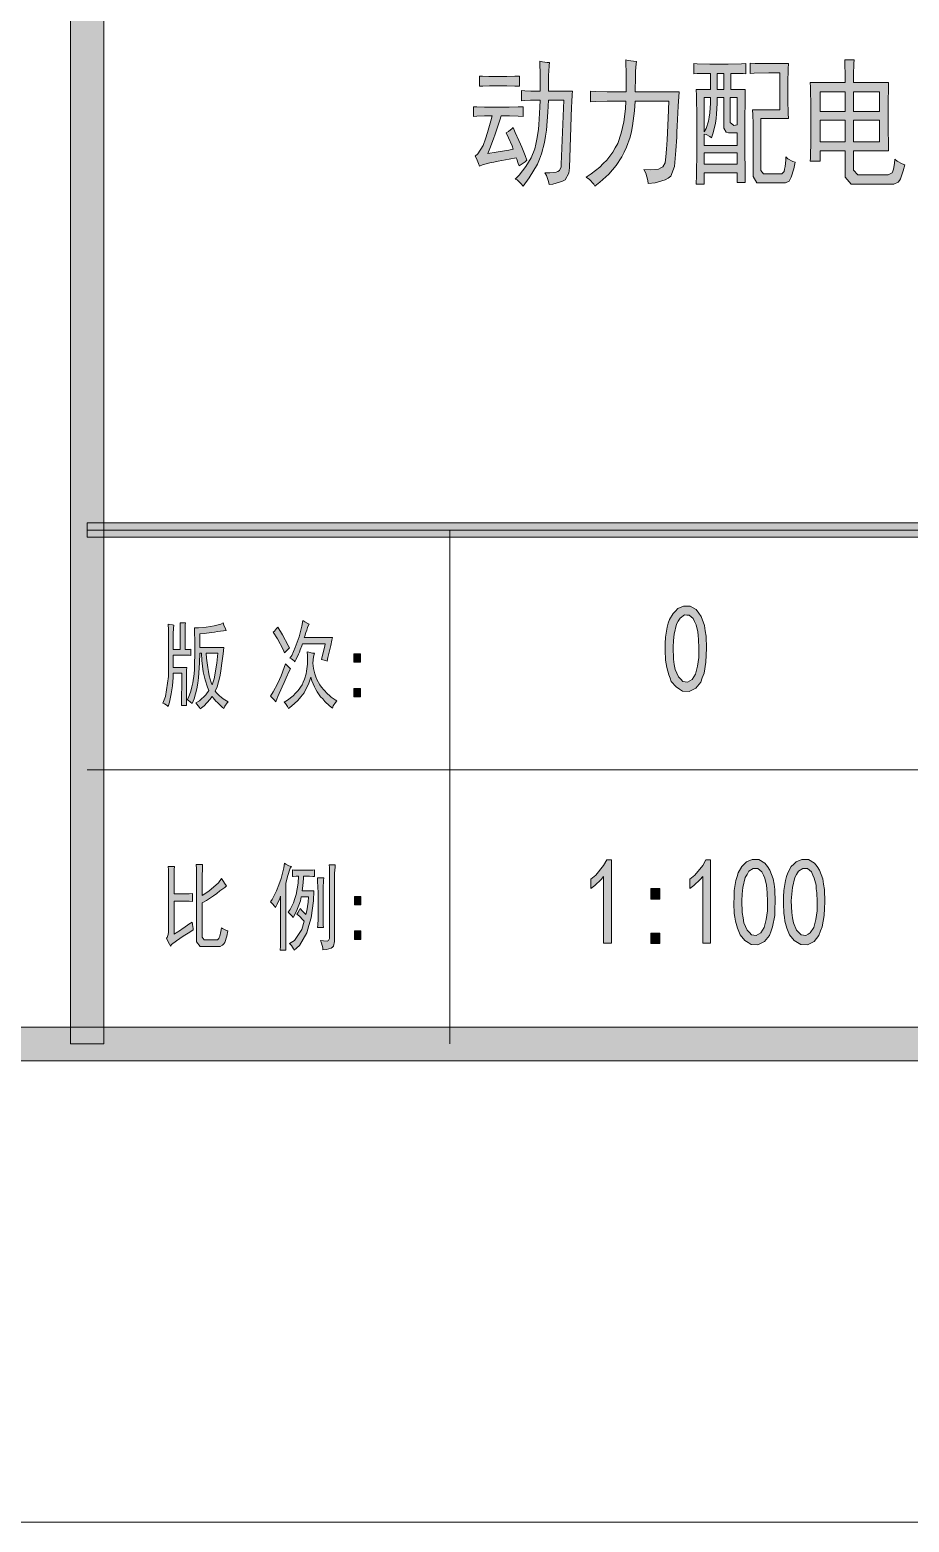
# Model space of a CAD drawing. Header units: millimetres. Extents: x 0 to 586, y 0 to 414.
# Drawn here: x 540.21 to 558.33, y 0 to 30.77 of the extents above; entities that cross this region are included whole.
import ezdxf

# ---------------------------------------------------------------- set-up
doc = ezdxf.new("R2010")
doc.units = ezdxf.units.MM

msp = doc.modelspace()

# ---------------------------------------------------------------- hatches: boundary and pattern name
h = msp.add_hatch(color=0)
h.dxf.hatch_style = 2
h.paths.add_polyline_path([(541.736139, 9.860139), (541.048222, 9.860139), (541.048222, 404.223361), (541.736139, 404.223361)])
h = msp.add_hatch(color=0)
h.dxf.hatch_style = 2
h.paths.add_polyline_path([(550.717861, 30.123694), (550.770778, 30.109583), (550.873083, 30.091944), (550.918944, 30.091944), (550.911889, 30.0355), (550.901306, 29.912028), (550.897778, 29.841472), (550.897778, 29.774444), (550.89425, 29.605111), (550.89425, 29.506333), (551.391667, 29.506333), (551.384611, 29.43225), (551.377556, 29.2735), (551.374028, 29.181778), (551.328167, 27.922361), (551.314056, 27.809472), (551.2435, 27.675417), (551.183528, 27.650722), (551.123556, 27.626028), (550.985972, 27.587222), (550.911889, 27.576639), (550.897778, 27.643667), (550.855444, 27.767139), (550.823694, 27.820056), (550.922472, 27.816528), (551.053, 27.830639), (551.088278, 27.848278), (551.123556, 27.869444), (551.158833, 27.943528), (551.158833, 27.999972), (551.21175, 29.315833), (550.89425, 29.315833), (550.883667, 29.072417), (550.855444, 28.702), (550.837806, 28.575), (550.816639, 28.448), (550.753139, 28.211639), (550.710806, 28.102278), (550.672, 27.996444), (550.499139, 27.714222), (550.372139, 27.544889), (550.326278, 27.597806), (550.248667, 27.671889), (550.213389, 27.689528), (550.294528, 27.770667), (550.432111, 27.947056), (550.485028, 28.038778), (550.537944, 28.126972), (550.615556, 28.317472), (550.636722, 28.412722), (550.657889, 28.5115), (550.689639, 28.712583), (550.700222, 28.818417), (550.707278, 28.92425), (550.721389, 29.171194), (550.724917, 29.315833), (550.57675, 29.315833), (550.527361, 29.315833), (550.410944, 29.312306), (550.343917, 29.30525), (550.343917, 29.516917), (550.410944, 29.509861), (550.534417, 29.506333), (550.594389, 29.506333), (550.724917, 29.506333), (550.724917, 29.81325), (550.724917, 29.890861), (550.721389, 30.046083)])
h = msp.add_hatch(color=0)
h.dxf.hatch_style = 2
h.paths.add_polyline_path([(552.682833, 29.294667), (552.67225, 29.100639), (552.629917, 28.790194), (552.605222, 28.673778), (552.577, 28.557361), (552.502917, 28.345694), (552.457056, 28.246917), (552.411194, 28.151667), (552.29125, 27.968222), (552.213639, 27.883556), (552.139556, 27.795361), (551.956111, 27.626028), (551.850278, 27.544889), (551.829111, 27.587222), (551.740917, 27.682472), (551.673889, 27.731861), (551.779722, 27.798889), (551.956111, 27.936472), (552.026667, 28.010556), (552.10075, 28.081111), (552.220694, 28.243389), (552.273611, 28.335111), (552.323, 28.426833), (552.397083, 28.634972), (552.421778, 28.751389), (552.446472, 28.867806), (552.48175, 29.139444), (552.488806, 29.294667), (552.231278, 29.294667), (552.104278, 29.294667), (551.867917, 29.287611), (551.762083, 29.284083), (551.762083, 29.506333), (551.867917, 29.499278), (552.104278, 29.492222), (552.231278, 29.492222), (552.499389, 29.492222), (552.499389, 29.827361), (552.499389, 29.904972), (552.492333, 30.063722), (552.488806, 30.148389), (552.538194, 30.134278), (552.647556, 30.120167), (552.711056, 30.113111), (552.700472, 30.063722), (552.689889, 29.919083), (552.689889, 29.827361), (552.686361, 29.732111), (552.682833, 29.566306), (552.682833, 29.492222), (553.589472, 29.492222), (553.571833, 29.195889), (553.547139, 28.783139), (553.543611, 28.666722), (553.540083, 28.553833), (553.522444, 28.278667), (553.508333, 28.112861), (553.494222, 27.950583), (553.420139, 27.7495), (553.360167, 27.710694), (553.303722, 27.671889), (553.095583, 27.615444), (552.950944, 27.601333), (552.943889, 27.664833), (552.901556, 27.809472), (552.86275, 27.887083), (552.98975, 27.883556), (553.162611, 27.897667), (553.208472, 27.922361), (553.250806, 27.943528), (553.303722, 28.024667), (553.30725, 28.088167), (553.314306, 28.148139), (553.328417, 28.306889), (553.335472, 28.402139), (553.342528, 28.500917), (553.360167, 28.945417), (553.374278, 29.294667)])
h = msp.add_hatch(color=0)
h.paths.add_polyline_path([(554.235056, 29.538083), (554.235056, 29.869694), (554.13275, 29.869694), (553.959889, 29.866167), (553.889333, 29.859111), (553.889333, 30.070778), (553.963417, 30.063722), (554.224472, 30.060194), (554.411444, 30.060194), (554.598417, 30.060194), (554.873583, 30.063722), (554.961778, 30.070778), (554.961778, 29.859111), (554.905333, 29.866167), (554.750111, 29.869694), (554.651333, 29.869694), (554.651333, 29.538083), (554.951194, 29.538083), (554.947667, 29.354639), (554.944139, 28.885444), (554.944139, 28.596167), (554.944139, 28.306889), (554.947667, 27.820056), (554.951194, 27.6225), (554.785389, 27.6225), (554.785389, 27.820056), (554.101, 27.820056), (554.101, 27.587222), (553.94225, 27.587222), (553.945778, 27.767139), (553.952833, 28.275139), (553.952833, 28.60675), (553.952833, 28.945417), (553.945778, 29.411083), (553.94225, 29.538083)])
h.paths.add_polyline_path([(554.101, 28.3845), (554.785389, 28.3845), (554.785389, 28.642028), (554.605472, 28.642028), (554.559611, 28.656139), (554.510222, 28.740806), (554.510222, 28.807833), (554.510222, 29.372278), (554.369111, 29.372278), (554.369111, 29.248806), (554.358528, 29.033611), (554.351472, 28.938361), (554.340889, 28.846639), (554.2915, 28.645556), (554.252694, 28.539722), (554.220944, 28.567944), (554.146861, 28.60675), (554.101, 28.617333)])
h.paths.add_polyline_path([(554.785389, 27.999972), (554.785389, 28.229278), (554.101, 28.229278), (554.101, 27.999972)])
h.paths.add_polyline_path([(554.64075, 28.927778), (554.64075, 28.857222), (554.714833, 28.79725), (554.785389, 28.807833), (554.785389, 29.372278), (554.64075, 29.372278)])
h.paths.add_polyline_path([(554.101, 28.663194), (554.143333, 28.730222), (554.19625, 28.881917), (554.206833, 28.966583), (554.220944, 29.054778), (554.235056, 29.255861), (554.235056, 29.372278), (554.101, 29.372278)])
h.paths.add_polyline_path([(554.510222, 29.538083), (554.510222, 29.869694), (554.369111, 29.869694), (554.369111, 29.538083)])
h = msp.add_hatch(color=0)
h.dxf.hatch_style = 2
h.paths.add_polyline_path([(555.049972, 30.081361), (555.155806, 30.074306), (555.332194, 30.070778), (555.40275, 30.070778), (555.840194, 30.070778), (555.833139, 29.964944), (555.829611, 29.675667), (555.829611, 29.492222), (555.829611, 29.315833), (555.833139, 29.040667), (555.840194, 28.938361), (555.272222, 28.938361), (555.272222, 27.943528), (555.272222, 27.869444), (555.328667, 27.798889), (555.385111, 27.798889), (555.670861, 27.798889), (555.706139, 27.798889), (555.752, 27.848278), (555.762583, 27.897667), (555.773167, 27.947056), (555.78375, 28.077583), (555.78375, 28.151667), (555.829611, 28.109333), (555.928389, 28.052889), (555.981306, 28.042306), (555.949556, 27.904722), (555.896639, 27.728333), (555.879, 27.689528), (555.857833, 27.650722), (555.776694, 27.611917), (555.713194, 27.611917), (555.272222, 27.611917), (555.191083, 27.611917), (555.113472, 27.742444), (555.113472, 27.8765), (555.113472, 28.761972), (555.113472, 28.839583), (555.106417, 29.015972), (555.102889, 29.118278), (555.660278, 29.118278), (555.660278, 29.880278), (555.438028, 29.880278), (555.134639, 29.87675), (555.049972, 29.869694)])
h = msp.add_hatch(color=0)
h.paths.add_polyline_path([(558.239083, 27.985861), (558.207333, 27.858861), (558.150889, 27.696583), (558.126194, 27.661306), (558.097972, 27.626028), (558.009778, 27.587222), (557.946278, 27.587222), (557.254833, 27.587222), (557.134889, 27.583694), (557.011417, 27.731861), (557.007889, 27.887083), (557.007889, 28.275139), (556.492833, 28.275139), (556.492833, 28.063472), (556.29175, 28.063472), (556.295278, 28.119917), (556.298806, 28.500917), (556.298806, 28.829), (556.298806, 29.157083), (556.295278, 29.583944), (556.29175, 29.682722), (557.007889, 29.682722), (557.007889, 29.830889), (557.004361, 30.063722), (557.000833, 30.148389), (557.194861, 30.148389), (557.191333, 30.074306), (557.184278, 29.841472), (557.184278, 29.682722), (557.903944, 29.682722), (557.900417, 29.598056), (557.893361, 29.255861), (557.893361, 28.994806), (557.893361, 28.740806), (557.900417, 28.380972), (557.903944, 28.275139), (557.184278, 28.275139), (557.184278, 27.975278), (557.184278, 27.8765), (557.268944, 27.777722), (557.353611, 27.777722), (557.822806, 27.777722), (557.893361, 27.777722), (557.978028, 27.816528), (557.992139, 27.855333), (558.00625, 27.894139), (558.027417, 28.014083), (558.034472, 28.09875), (558.080333, 28.059944), (558.182639, 28.0035)])
h.paths.add_polyline_path([(557.716972, 28.462111), (557.716972, 28.906611), (557.184278, 28.906611), (557.184278, 28.462111)])
h.paths.add_polyline_path([(557.007889, 28.462111), (557.007889, 28.906611), (556.492833, 28.906611), (556.492833, 28.462111)])
h.paths.add_polyline_path([(557.716972, 29.083), (557.716972, 29.492222), (557.184278, 29.492222), (557.184278, 29.083)])
h.paths.add_polyline_path([(557.007889, 29.083), (557.007889, 29.492222), (556.492833, 29.492222), (556.492833, 29.083)])
h = msp.add_hatch(color=0)
h.dxf.hatch_style = 2
h.paths.add_polyline_path([(549.962917, 29.802667), (550.040528, 29.802667), (550.206333, 29.809722), (550.301583, 29.81325), (550.301583, 29.605111), (550.206333, 29.608639), (550.040528, 29.615694), (549.962917, 29.615694), (549.75125, 29.615694), (549.680694, 29.615694), (549.543111, 29.608639), (549.476083, 29.605111), (549.476083, 29.81325), (549.539583, 29.809722), (549.670111, 29.802667), (549.740667, 29.802667)])
h = msp.add_hatch(color=0)
h.dxf.hatch_style = 2
h.paths.add_polyline_path([(549.352611, 29.181778), (549.419639, 29.17825), (549.578389, 29.171194), (549.670111, 29.171194), (550.008778, 29.171194), (550.086389, 29.171194), (550.269833, 29.17825), (550.372139, 29.181778), (550.372139, 28.984222), (550.269833, 28.991278), (550.093444, 28.994806), (550.015833, 28.994806), (549.920583, 28.994806), (549.892361, 28.906611), (549.832389, 28.719639), (549.800639, 28.617333), (549.765361, 28.518556), (549.68775, 28.321), (549.645417, 28.218694), (549.818278, 28.243389), (550.079333, 28.285722), (550.167528, 28.306889), (550.146361, 28.373917), (550.075806, 28.539722), (550.026417, 28.642028), (550.075806, 28.673778), (550.146361, 28.730222), (550.167528, 28.751389), (550.213389, 28.652611), (550.287472, 28.483278), (550.319222, 28.412722), (550.347444, 28.345694), (550.414472, 28.176361), (550.44975, 28.077583), (550.414472, 28.049361), (550.336861, 27.992917), (550.291, 27.964694), (550.273361, 28.014083), (550.241611, 28.09875), (550.231028, 28.1305), (550.086389, 28.102278), (549.860611, 28.059944), (549.772417, 28.042306), (549.68775, 28.024667), (549.539583, 27.982333), (549.476083, 27.954111), (549.458444, 28.010556), (549.416111, 28.116389), (549.387889, 28.165778), (549.444333, 28.208111), (549.550167, 28.3845), (549.596028, 28.518556), (549.641889, 28.652611), (549.712444, 28.888972), (549.733611, 28.994806), (549.670111, 28.994806), (549.578389, 28.994806), (549.419639, 28.991278), (549.352611, 28.984222)])
h = msp.add_hatch(color=0)
h.dxf.hatch_style = 2
h.paths.add_polyline_path([(541.390417, 20.305889), (541.390417, 20.602222), (575.772139, 20.602222), (575.772139, 20.305889)])
h = msp.add_hatch(color=0)
h.paths.add_polyline_path([(553.303722, 18.115139), (553.310778, 18.245667), (553.339, 18.453806), (553.363694, 18.531417), (553.391917, 18.609028), (553.466, 18.736028), (553.511861, 18.785417), (553.56125, 18.834806), (553.677667, 18.887722), (553.748222, 18.887722), (553.818778, 18.887722), (553.938722, 18.813639), (553.991639, 18.743083), (554.044556, 18.669), (554.111583, 18.489083), (554.125694, 18.376194), (554.143333, 18.266833), (554.153917, 18.016361), (554.146861, 17.87525), (554.139806, 17.730611), (554.101, 17.501306), (554.065722, 17.409583), (554.033972, 17.321389), (553.931667, 17.197917), (553.864639, 17.162639), (553.794083, 17.127361), (553.660028, 17.134417), (553.593, 17.17675), (553.525972, 17.219083), (553.427194, 17.331972), (553.4025, 17.402528), (553.374278, 17.469556), (553.331944, 17.617722), (553.321361, 17.695333), (553.310778, 17.772944), (553.300194, 17.981083)])
h.paths.add_polyline_path([(553.473056, 18.175111), (553.462472, 18.037528), (553.469528, 17.790583), (553.487167, 17.68475), (553.508333, 17.578917), (553.575361, 17.427222), (553.621222, 17.381361), (553.667083, 17.3355), (553.758806, 17.317861), (553.808194, 17.346083), (553.854056, 17.374306), (553.924611, 17.483667), (553.945778, 17.564806), (553.970472, 17.645944), (553.991639, 17.825861), (553.991639, 17.924639), (553.991639, 18.019889), (553.984583, 18.199806), (553.977528, 18.277417), (553.974, 18.358556), (553.938722, 18.503194), (553.906972, 18.566694), (553.87875, 18.630194), (553.797611, 18.70075), (553.748222, 18.70075), (553.698833, 18.704278), (553.610639, 18.640778), (553.571833, 18.577278), (553.533028, 18.513778), (553.483639, 18.309167)])
h = msp.add_hatch(color=0)
h.dxf.hatch_style = 2
h.paths.add_polyline_path([(543.179, 18.496139), (543.171944, 18.432639), (543.164889, 18.316222), (543.164889, 18.263306), (543.164889, 17.991667), (543.309528, 17.991667), (543.309528, 18.355028), (543.309528, 18.397361), (543.309528, 18.492611), (543.306, 18.542), (543.415361, 18.542), (543.411833, 18.499667), (543.408306, 18.407944), (543.408306, 18.355028), (543.408306, 17.991667), (543.443583, 17.991667), (543.507083, 17.995194), (543.531778, 17.998722), (543.531778, 17.868194), (543.500028, 17.871722), (543.433, 17.87525), (543.397722, 17.87525), (543.164889, 17.87525), (543.164889, 17.62125), (543.443583, 17.62125), (543.440056, 17.568333), (543.440056, 17.416639), (543.440056, 17.317861), (543.440056, 16.838083), (543.334222, 16.838083), (543.33775, 16.975667), (543.341278, 17.307278), (543.341278, 17.504833), (543.164889, 17.504833), (543.164889, 17.416639), (543.14725, 17.243778), (543.136667, 17.159111), (543.126083, 17.077972), (543.087278, 16.905111), (543.062583, 16.816917), (543.041417, 16.834556), (542.984972, 16.869833), (542.949694, 16.887472), (543.009667, 17.021528), (543.066111, 17.434278), (543.066111, 17.712972), (543.066111, 17.995194), (543.066111, 18.397361), (543.062583, 18.517306), (543.090806, 18.51025), (543.14725, 18.499667)])
h = msp.add_hatch(color=0)
h.paths.add_polyline_path([(544.195, 18.542), (544.209111, 18.492611), (544.240861, 18.415), (544.2585, 18.386778), (544.198528, 18.379722), (544.078583, 18.362083), (544.015083, 18.3515), (543.955111, 18.340917), (543.799889, 18.323278), (543.711694, 18.316222), (543.711694, 18.030472), (544.205583, 18.030472), (544.195, 17.903472), (544.16325, 17.660056), (544.145611, 17.543639), (544.124444, 17.427222), (544.068, 17.222611), (544.029194, 17.134417), (544.057417, 17.099139), (544.120917, 17.035639), (544.156194, 17.007417), (544.191472, 16.975667), (544.262028, 16.933333), (544.297306, 16.915694), (544.276139, 16.894528), (544.22675, 16.823972), (544.205583, 16.778111), (544.173833, 16.806333), (544.110333, 16.862778), (544.078583, 16.898056), (544.046833, 16.929806), (543.990389, 16.993306), (543.965694, 17.025056), (543.919833, 16.958028), (543.799889, 16.831028), (543.722278, 16.771056), (543.704639, 16.799278), (543.65525, 16.862778), (543.630556, 16.894528), (543.704639, 16.933333), (543.838694, 17.060333), (543.898667, 17.148528), (543.870444, 17.215556), (543.824583, 17.36725), (543.803417, 17.451917), (543.785778, 17.533056), (543.757556, 17.762361), (543.746972, 17.914056), (543.711694, 17.914056), (543.708167, 17.7165), (543.687, 17.409583), (543.669361, 17.296694), (543.65525, 17.183806), (543.595278, 16.975667), (543.556472, 16.876889), (543.524722, 16.908639), (543.475333, 16.947444), (543.450639, 16.9545), (543.478861, 17.000361), (543.52825, 17.134417), (543.549417, 17.219083), (543.570583, 17.30375), (543.595278, 17.487194), (543.602333, 17.582444), (543.605861, 17.681222), (543.612917, 17.907), (543.612917, 18.030472), (543.612917, 18.157472), (543.605861, 18.362083), (543.602333, 18.439694), (543.683472, 18.436167), (543.84575, 18.450278), (543.930417, 18.464389), (544.011556, 18.4785), (544.145611, 18.517306)])
h.paths.add_polyline_path([(543.84575, 17.914056), (543.852806, 17.81175), (543.8775, 17.62125), (543.891611, 17.536583), (543.90925, 17.448389), (543.948056, 17.310806), (543.965694, 17.264944), (544.008028, 17.384889), (544.064472, 17.709444), (544.082111, 17.914056)])
h = msp.add_hatch(color=0)
h.dxf.hatch_style = 2
h.paths.add_polyline_path([(545.969472, 18.517306), (545.958889, 18.506722), (545.934194, 18.443222), (545.916556, 18.393833), (545.898917, 18.344444), (545.874222, 18.266833), (545.863639, 18.238611), (546.44925, 18.238611), (546.435139, 18.185694), (546.410444, 18.076333), (546.399861, 18.019889), (546.38575, 17.963444), (546.354, 17.829389), (546.336361, 17.751778), (546.301083, 17.762361), (546.244639, 17.78), (546.219944, 17.783528), (546.248167, 17.899944), (546.286972, 18.062222), (546.294028, 18.108083), (545.828361, 18.108083), (545.81425, 18.069278), (545.7825, 17.984611), (545.764861, 17.93875), (545.743694, 17.892889), (545.697833, 17.790583), (545.673139, 17.737667), (545.6555, 17.758833), (545.602583, 17.797639), (545.567306, 17.815278), (545.606111, 17.868194), (545.680194, 18.034), (545.719, 18.143361), (545.757806, 18.252722), (545.81425, 18.474972), (545.835417, 18.587861), (545.874222, 18.559639), (545.94125, 18.527889)])
h = msp.add_hatch(color=0)
h.dxf.hatch_style = 2
h.paths.add_polyline_path([(545.320361, 18.450278), (545.415611, 18.291528), (545.535556, 18.076333), (545.563778, 18.023417), (545.539083, 18.00225), (545.486167, 17.952861), (545.457944, 17.921111), (545.429722, 17.995194), (545.313306, 18.210389), (545.225111, 18.347972), (545.249806, 18.372667), (545.295667, 18.422056)])
h = msp.add_hatch(color=0)
h.dxf.hatch_style = 2
h.paths.add_polyline_path([(546.075306, 17.914056), (546.057667, 17.839972), (546.043556, 17.712972), (546.050611, 17.656528), (546.057667, 17.600083), (546.082361, 17.487194), (546.103528, 17.427222), (546.121167, 17.370778), (546.184667, 17.261417), (546.223472, 17.212028), (546.265806, 17.159111), (546.343417, 17.077972), (546.382222, 17.042694), (546.4175, 17.010944), (546.498639, 16.9545), (546.537444, 16.933333), (546.505694, 16.901583), (546.459833, 16.8275), (546.445722, 16.785167), (546.38575, 16.831028), (546.286972, 16.92275), (546.244639, 16.972139), (546.202306, 17.018), (546.13175, 17.116778), (546.103528, 17.169694), (546.075306, 17.219083), (546.022389, 17.346083), (545.997694, 17.420167), (545.962417, 17.296694), (545.860111, 17.095611), (545.796611, 17.018), (545.729583, 16.940389), (545.599056, 16.820444), (545.539083, 16.778111), (545.517917, 16.816917), (545.475583, 16.880417), (545.450889, 16.908639), (545.517917, 16.943917), (545.634333, 17.035639), (545.68725, 17.092083), (545.740167, 17.148528), (545.821306, 17.261417), (545.846, 17.317861), (545.870694, 17.377833), (545.902444, 17.490722), (545.9095, 17.543639), (545.920083, 17.596556), (545.930667, 17.688278), (545.930667, 17.720028), (545.934194, 17.755306), (545.930667, 17.868194), (545.927139, 17.945806), (545.962417, 17.935222), (546.0365, 17.917583)])
h = msp.add_hatch(color=0)
h.dxf.hatch_style = 2
h.paths.add_polyline_path([(547.02075, 17.730611), (546.886694, 17.730611), (546.886694, 17.899944), (547.02075, 17.899944)])
h = msp.add_hatch(color=0)
h.dxf.hatch_style = 2
h.paths.add_polyline_path([(545.581417, 17.596556), (545.556722, 17.547167), (545.493222, 17.406056), (545.450889, 17.314333), (545.412083, 17.222611), (545.323889, 17.025056), (545.278028, 16.915694), (545.253333, 16.943917), (545.196889, 17.000361), (545.168667, 17.032111), (545.225111, 17.116778), (545.313306, 17.286111), (545.352111, 17.370778), (545.387389, 17.451917), (545.450889, 17.617722), (545.475583, 17.698861), (545.49675, 17.674167), (545.549667, 17.624778)])
h = msp.add_hatch(color=0)
h.dxf.hatch_style = 2
h.paths.add_polyline_path([(547.02075, 17.018), (546.886694, 17.018), (546.886694, 17.187333), (547.02075, 17.187333)])
h = msp.add_hatch(color=0)
h.dxf.hatch_style = 2
h.paths.add_polyline_path([(543.768139, 13.55725), (543.768139, 13.476111), (543.764611, 13.320889), (543.764611, 13.246806), (543.764611, 12.92225), (543.898667, 13.006917), (544.09975, 13.179778), (544.16325, 13.2715), (544.187944, 13.229167), (544.237333, 13.151556), (544.262028, 13.116278), (544.22675, 13.088056), (544.127972, 13.013972), (544.064472, 12.964583), (543.997444, 12.915194), (543.849278, 12.816417), (543.764611, 12.767028), (543.764611, 12.117917), (543.764611, 12.061472), (543.799889, 12.008556), (543.835167, 12.008556), (544.053889, 12.008556), (544.075056, 12.008556), (544.103278, 12.03325), (544.113861, 12.054417), (544.124444, 12.079111), (544.145611, 12.177889), (544.159722, 12.2555), (544.180889, 12.237861), (544.247917, 12.202583), (544.293778, 12.188472), (544.272611, 12.082639), (544.22675, 11.952111), (544.205583, 11.923889), (544.180889, 11.895667), (544.1315, 11.870972), (544.106806, 11.870972), (543.799889, 11.870972), (543.722278, 11.870972), (543.648194, 11.966222), (543.648194, 12.061472), (543.648194, 13.215056), (543.648194, 13.299722), (543.644667, 13.472583), (543.641139, 13.55725)])
h = msp.add_hatch(color=0)
h.dxf.hatch_style = 2
h.paths.add_polyline_path([(545.599056, 13.518444), (545.577889, 13.486694), (545.517917, 13.313833), (545.482639, 13.169194), (545.482639, 12.124972), (545.482639, 12.047361), (545.486167, 11.881556), (545.486167, 11.793361), (545.36975, 11.793361), (545.373278, 11.8745), (545.376806, 12.03325), (545.376806, 12.110861), (545.376806, 12.908139), (545.359167, 12.85875), (545.30625, 12.742333), (545.2745, 12.675306), (545.260389, 12.692944), (545.207472, 12.752917), (545.168667, 12.791722), (545.207472, 12.837583), (545.292139, 13.013972), (545.338, 13.140972), (545.387389, 13.2715), (545.447361, 13.49375), (545.457944, 13.589), (545.482639, 13.567833), (545.549667, 13.532556)])
h = msp.add_hatch(color=0)
h.dxf.hatch_style = 2
h.paths.add_polyline_path([(546.502167, 13.550194), (546.498639, 13.500806), (546.491583, 13.380861), (546.491583, 13.310306), (546.491583, 12.054417), (546.491583, 11.973278), (546.466889, 11.8745), (546.445722, 11.853333), (546.421028, 11.835694), (546.32225, 11.807472), (546.248167, 11.800417), (546.244639, 11.84275), (546.219944, 11.938), (546.202306, 11.994444), (546.262278, 11.987389), (546.336361, 11.980333), (546.350472, 11.987389), (546.368111, 11.990917), (546.38575, 12.03325), (546.38575, 12.072056), (546.38575, 13.299722), (546.38575, 13.373806), (546.382222, 13.497278), (546.375167, 13.550194)])
h = msp.add_hatch(color=0)
h.dxf.hatch_style = 2
h.paths.add_polyline_path([(552.033722, 13.313833), (551.980806, 13.250333), (551.850278, 13.123333), (551.769139, 13.063361), (551.769139, 13.253861), (551.871444, 13.338528), (552.033722, 13.539611), (552.097222, 13.6525), (552.192472, 13.6525), (552.192472, 11.938), (552.033722, 11.938)])
h = msp.add_hatch(color=0)
h.dxf.hatch_style = 2
h.paths.add_polyline_path([(554.076306, 13.313833), (554.023389, 13.250333), (553.892861, 13.123333), (553.811722, 13.063361), (553.811722, 13.253861), (553.9105, 13.338528), (554.076306, 13.539611), (554.139806, 13.6525), (554.235056, 13.6525), (554.235056, 11.938), (554.076306, 11.938)])
h = msp.add_hatch(color=0)
h.paths.add_polyline_path([(554.721889, 12.8905), (554.725417, 13.021028), (554.753639, 13.232694), (554.781861, 13.310306), (554.806556, 13.384389), (554.880639, 13.514917), (554.930028, 13.564306), (554.975889, 13.613694), (555.095833, 13.663083), (555.162861, 13.663083), (555.233417, 13.663083), (555.356889, 13.589), (555.406278, 13.518444), (555.459194, 13.444361), (555.526222, 13.264444), (555.543861, 13.155083), (555.557972, 13.045722), (555.568556, 12.791722), (555.5615, 12.650611), (555.557972, 12.5095), (555.515639, 12.276667), (555.483889, 12.188472), (555.448611, 12.09675), (555.346306, 11.973278), (555.279278, 11.938), (555.21225, 11.902722), (555.074667, 11.909778), (555.007639, 11.952111), (554.940611, 11.994444), (554.845361, 12.107333), (554.817139, 12.177889), (554.788917, 12.248444), (554.750111, 12.393083), (554.736, 12.470694), (554.725417, 12.548306), (554.718361, 12.756444)])
h.paths.add_polyline_path([(554.887694, 12.950472), (554.877111, 12.812889), (554.884167, 12.569472), (554.905333, 12.460111), (554.922972, 12.354278), (554.99, 12.202583), (555.035861, 12.156722), (555.081722, 12.110861), (555.176972, 12.09675), (555.222833, 12.121444), (555.272222, 12.149667), (555.342778, 12.259028), (555.363944, 12.340167), (555.385111, 12.424833), (555.406278, 12.60475), (555.406278, 12.7), (555.406278, 12.798778), (555.40275, 12.975167), (555.395694, 13.056306), (555.388639, 13.133917), (555.353361, 13.278556), (555.325139, 13.342056), (555.293389, 13.409083), (555.21225, 13.476111), (555.162861, 13.479639), (555.113472, 13.479639), (555.025278, 13.419667), (554.99, 13.352639), (554.951194, 13.289139), (554.901806, 13.088056)])
h = msp.add_hatch(color=0)
h.paths.add_polyline_path([(555.741417, 12.8905), (555.744944, 13.021028), (555.776694, 13.232694), (555.801389, 13.310306), (555.826083, 13.384389), (555.900167, 13.514917), (555.949556, 13.564306), (555.998944, 13.613694), (556.115361, 13.663083), (556.185917, 13.663083), (556.252944, 13.663083), (556.376417, 13.589), (556.429333, 13.518444), (556.478722, 13.444361), (556.549278, 13.264444), (556.563389, 13.155083), (556.581028, 13.045722), (556.588083, 12.791722), (556.584556, 12.650611), (556.5775, 12.5095), (556.538694, 12.276667), (556.503417, 12.188472), (556.468139, 12.09675), (556.369361, 11.973278), (556.298806, 11.938), (556.231778, 11.902722), (556.097722, 11.909778), (556.030694, 11.952111), (555.960139, 11.994444), (555.864889, 12.107333), (555.836667, 12.177889), (555.808444, 12.248444), (555.769639, 12.393083), (555.759056, 12.470694), (555.744944, 12.548306), (555.737889, 12.756444)])
h.paths.add_polyline_path([(555.91075, 12.950472), (555.896639, 12.812889), (555.907222, 12.569472), (555.924861, 12.460111), (555.946028, 12.354278), (556.009528, 12.202583), (556.055389, 12.156722), (556.10125, 12.110861), (556.1965, 12.09675), (556.245889, 12.121444), (556.29175, 12.149667), (556.362306, 12.259028), (556.383472, 12.340167), (556.404639, 12.424833), (556.429333, 12.60475), (556.429333, 12.7), (556.429333, 12.798778), (556.422278, 12.975167), (556.415222, 13.056306), (556.411694, 13.133917), (556.372889, 13.278556), (556.344667, 13.342056), (556.312917, 13.409083), (556.235306, 13.476111), (556.185917, 13.479639), (556.136528, 13.479639), (556.048333, 13.419667), (556.009528, 13.352639), (555.970722, 13.289139), (555.921333, 13.088056)])
h = msp.add_hatch(color=0)
h.dxf.hatch_style = 2
h.paths.add_polyline_path([(543.189583, 13.518444), (543.186056, 13.454944), (543.182528, 13.30325), (543.182528, 13.215056), (543.182528, 12.954), (543.323639, 12.954), (543.376556, 12.954), (543.4965, 12.957528), (543.56, 12.961056), (543.56, 12.798778), (543.4965, 12.802306), (543.376556, 12.805833), (543.323639, 12.805833), (543.182528, 12.805833), (543.182528, 12.124972), (543.228389, 12.153194), (543.313056, 12.202583), (543.348333, 12.230806), (543.383611, 12.2555), (543.489444, 12.326056), (543.556472, 12.371917), (543.56, 12.322528), (543.574111, 12.241389), (543.577639, 12.209639), (543.510611, 12.167306), (543.373028, 12.079111), (543.302472, 12.03325), (543.231917, 11.987389), (543.133139, 11.909778), (543.108444, 11.878028), (543.087278, 11.913306), (543.048472, 11.994444), (543.027306, 12.040306), (543.041417, 12.054417), (543.062583, 12.117917), (543.066111, 12.163778), (543.066111, 13.200944), (543.066111, 13.292667), (543.066111, 13.451417), (543.062583, 13.518444)])
h = msp.add_hatch(color=0)
h.dxf.hatch_style = 2
h.paths.add_polyline_path([(545.923611, 13.440833), (545.965944, 13.440833), (546.040028, 13.444361), (546.075306, 13.447889), (546.075306, 13.310306), (546.040028, 13.313833), (545.973, 13.317361), (545.934194, 13.317361), (545.853056, 13.317361), (545.849528, 13.2715), (545.835417, 13.119806), (545.824833, 13.013972), (546.061194, 13.013972), (546.057667, 12.812889), (546.00475, 12.456583), (545.958889, 12.301361), (545.916556, 12.149667), (545.764861, 11.892139), (545.6555, 11.793361), (545.644917, 11.821583), (545.599056, 11.892139), (545.563778, 11.930944), (545.662556, 11.994444), (545.81425, 12.220222), (545.863639, 12.389556), (545.838944, 12.417778), (545.764861, 12.491861), (545.715472, 12.534194), (545.729583, 12.565944), (545.764861, 12.622389), (545.778972, 12.650611), (545.821306, 12.60475), (545.881278, 12.54125), (545.898917, 12.527139), (545.916556, 12.601222), (545.944778, 12.781139), (545.951833, 12.8905), (545.800139, 12.8905), (545.786028, 12.809361), (545.704889, 12.597694), (545.637861, 12.467167), (545.616694, 12.495389), (545.563778, 12.551833), (545.535556, 12.573), (545.574361, 12.629444), (545.644917, 12.770556), (545.673139, 12.855222), (545.701361, 12.943417), (545.736639, 13.172722), (545.743694, 13.317361), (545.697833, 13.317361), (545.637861, 13.313833), (545.620222, 13.310306), (545.620222, 13.447889), (545.648444, 13.444361), (545.726056, 13.440833), (545.771917, 13.440833)])
h = msp.add_hatch(color=0)
h.dxf.hatch_style = 2
h.paths.add_polyline_path([(546.265806, 13.285611), (546.25875, 13.232694), (546.255222, 13.081), (546.255222, 12.982222), (546.255222, 12.534194), (546.255222, 12.442472), (546.255222, 12.308417), (546.25875, 12.262556), (546.138806, 12.262556), (546.142333, 12.308417), (546.149389, 12.438944), (546.149389, 12.527139), (546.149389, 12.992806), (546.145861, 13.081), (546.138806, 13.229167), (546.138806, 13.285611)])
h = msp.add_hatch(color=0)
h.dxf.hatch_style = 2
h.paths.add_polyline_path([(553.190833, 12.844639), (553.007389, 12.844639), (553.007389, 13.063361), (553.190833, 13.063361)])
h = msp.add_hatch(color=0)
h.dxf.hatch_style = 2
h.paths.add_polyline_path([(547.031333, 12.728222), (546.897278, 12.728222), (546.897278, 12.897556), (547.031333, 12.897556)])
h = msp.add_hatch(color=0)
h.dxf.hatch_style = 2
h.paths.add_polyline_path([(547.031333, 12.015611), (546.897278, 12.015611), (546.897278, 12.188472), (547.031333, 12.188472)])
h = msp.add_hatch(color=0)
h.dxf.hatch_style = 2
h.paths.add_polyline_path([(553.190833, 11.927417), (553.007389, 11.927417), (553.007389, 12.146139), (553.190833, 12.146139)])
h = msp.add_hatch(color=0)
h.dxf.hatch_style = 2
h.paths.add_polyline_path([(24.302861, 9.514417), (24.994306, 10.205861), (575.429944, 10.205861), (576.117861, 9.514417)])

# ---------------------------------------------------------------- linework, layer by layer
at = {"color": 0, "lineweight": 0}
for points in [[(0, 0), (585.632278, 0), (585.632278, 414.0835), (0, 414.0835)], [(541.736139, 9.860139), (541.048222, 9.860139), (541.048222, 404.223361), (541.736139, 404.223361)], [(550.717861, 30.123694), (550.770778, 30.109583), (550.873083, 30.091944), (550.918944, 30.091944), (550.911889, 30.0355), (550.901306, 29.912028), (550.897778, 29.841472), (550.897778, 29.774444), (550.89425, 29.605111), (550.89425, 29.506333), (551.391667, 29.506333), (551.384611, 29.43225), (551.377556, 29.2735), (551.374028, 29.181778), (551.328167, 27.922361), (551.314056, 27.809472), (551.2435, 27.675417), (551.183528, 27.650722), (551.123556, 27.626028), (550.985972, 27.587222), (550.911889, 27.576639), (550.897778, 27.643667), (550.855444, 27.767139), (550.823694, 27.820056), (550.922472, 27.816528), (551.053, 27.830639), (551.088278, 27.848278), (551.123556, 27.869444), (551.158833, 27.943528), (551.158833, 27.999972), (551.21175, 29.315833), (550.89425, 29.315833), (550.883667, 29.072417), (550.855444, 28.702), (550.837806, 28.575), (550.816639, 28.448), (550.753139, 28.211639), (550.710806, 28.102278), (550.672, 27.996444), (550.499139, 27.714222), (550.372139, 27.544889), (550.326278, 27.597806), (550.248667, 27.671889), (550.213389, 27.689528), (550.294528, 27.770667), (550.432111, 27.947056), (550.485028, 28.038778), (550.537944, 28.126972), (550.615556, 28.317472), (550.636722, 28.412722), (550.657889, 28.5115), (550.689639, 28.712583), (550.700222, 28.818417), (550.707278, 28.92425), (550.721389, 29.171194), (550.724917, 29.315833), (550.57675, 29.315833), (550.527361, 29.315833), (550.410944, 29.312306), (550.343917, 29.30525), (550.343917, 29.516917), (550.410944, 29.509861), (550.534417, 29.506333), (550.594389, 29.506333), (550.724917, 29.506333), (550.724917, 29.81325), (550.724917, 29.890861), (550.721389, 30.046083)], [(552.682833, 29.294667), (552.67225, 29.100639), (552.629917, 28.790194), (552.605222, 28.673778), (552.577, 28.557361), (552.502917, 28.345694), (552.457056, 28.246917), (552.411194, 28.151667), (552.29125, 27.968222), (552.213639, 27.883556), (552.139556, 27.795361), (551.956111, 27.626028), (551.850278, 27.544889), (551.829111, 27.587222), (551.740917, 27.682472), (551.673889, 27.731861), (551.779722, 27.798889), (551.956111, 27.936472), (552.026667, 28.010556), (552.10075, 28.081111), (552.220694, 28.243389), (552.273611, 28.335111), (552.323, 28.426833), (552.397083, 28.634972), (552.421778, 28.751389), (552.446472, 28.867806), (552.48175, 29.139444), (552.488806, 29.294667), (552.231278, 29.294667), (552.104278, 29.294667), (551.867917, 29.287611), (551.762083, 29.284083), (551.762083, 29.506333), (551.867917, 29.499278), (552.104278, 29.492222), (552.231278, 29.492222), (552.499389, 29.492222), (552.499389, 29.827361), (552.499389, 29.904972), (552.492333, 30.063722), (552.488806, 30.148389), (552.538194, 30.134278), (552.647556, 30.120167), (552.711056, 30.113111), (552.700472, 30.063722), (552.689889, 29.919083), (552.689889, 29.827361), (552.686361, 29.732111), (552.682833, 29.566306), (552.682833, 29.492222), (553.589472, 29.492222), (553.571833, 29.195889), (553.547139, 28.783139), (553.543611, 28.666722), (553.540083, 28.553833), (553.522444, 28.278667), (553.508333, 28.112861), (553.494222, 27.950583), (553.420139, 27.7495), (553.360167, 27.710694), (553.303722, 27.671889), (553.095583, 27.615444), (552.950944, 27.601333), (552.943889, 27.664833), (552.901556, 27.809472), (552.86275, 27.887083), (552.98975, 27.883556), (553.162611, 27.897667), (553.208472, 27.922361), (553.250806, 27.943528), (553.303722, 28.024667), (553.30725, 28.088167), (553.314306, 28.148139), (553.328417, 28.306889), (553.335472, 28.402139), (553.342528, 28.500917), (553.360167, 28.945417), (553.374278, 29.294667)], [(554.235056, 29.538083), (554.235056, 29.869694), (554.13275, 29.869694), (553.959889, 29.866167), (553.889333, 29.859111), (553.889333, 30.070778), (553.963417, 30.063722), (554.224472, 30.060194), (554.411444, 30.060194), (554.598417, 30.060194), (554.873583, 30.063722), (554.961778, 30.070778), (554.961778, 29.859111), (554.905333, 29.866167), (554.750111, 29.869694), (554.651333, 29.869694), (554.651333, 29.538083), (554.951194, 29.538083), (554.947667, 29.354639), (554.944139, 28.885444), (554.944139, 28.596167), (554.944139, 28.306889), (554.947667, 27.820056), (554.951194, 27.6225), (554.785389, 27.6225), (554.785389, 27.820056), (554.101, 27.820056), (554.101, 27.587222), (553.94225, 27.587222), (553.945778, 27.767139), (553.952833, 28.275139), (553.952833, 28.60675), (553.952833, 28.945417), (553.945778, 29.411083), (553.94225, 29.538083)], [(554.510222, 29.538083), (554.510222, 29.869694), (554.369111, 29.869694), (554.369111, 29.538083)], [(555.049972, 30.081361), (555.155806, 30.074306), (555.332194, 30.070778), (555.40275, 30.070778), (555.840194, 30.070778), (555.833139, 29.964944), (555.829611, 29.675667), (555.829611, 29.492222), (555.829611, 29.315833), (555.833139, 29.040667), (555.840194, 28.938361), (555.272222, 28.938361), (555.272222, 27.943528), (555.272222, 27.869444), (555.328667, 27.798889), (555.385111, 27.798889), (555.670861, 27.798889), (555.706139, 27.798889), (555.752, 27.848278), (555.762583, 27.897667), (555.773167, 27.947056), (555.78375, 28.077583), (555.78375, 28.151667), (555.829611, 28.109333), (555.928389, 28.052889), (555.981306, 28.042306), (555.949556, 27.904722), (555.896639, 27.728333), (555.879, 27.689528), (555.857833, 27.650722), (555.776694, 27.611917), (555.713194, 27.611917), (555.272222, 27.611917), (555.191083, 27.611917), (555.113472, 27.742444), (555.113472, 27.8765), (555.113472, 28.761972), (555.113472, 28.839583), (555.106417, 29.015972), (555.102889, 29.118278), (555.660278, 29.118278), (555.660278, 29.880278), (555.438028, 29.880278), (555.134639, 29.87675), (555.049972, 29.869694)], [(558.239083, 27.985861), (558.207333, 27.858861), (558.150889, 27.696583), (558.126194, 27.661306), (558.097972, 27.626028), (558.009778, 27.587222), (557.946278, 27.587222), (557.254833, 27.587222), (557.134889, 27.583694), (557.011417, 27.731861), (557.007889, 27.887083), (557.007889, 28.275139), (556.492833, 28.275139), (556.492833, 28.063472), (556.29175, 28.063472), (556.295278, 28.119917), (556.298806, 28.500917), (556.298806, 28.829), (556.298806, 29.157083), (556.295278, 29.583944), (556.29175, 29.682722), (557.007889, 29.682722), (557.007889, 29.830889), (557.004361, 30.063722), (557.000833, 30.148389), (557.194861, 30.148389), (557.191333, 30.074306), (557.184278, 29.841472), (557.184278, 29.682722), (557.903944, 29.682722), (557.900417, 29.598056), (557.893361, 29.255861), (557.893361, 28.994806), (557.893361, 28.740806), (557.900417, 28.380972), (557.903944, 28.275139), (557.184278, 28.275139), (557.184278, 27.975278), (557.184278, 27.8765), (557.268944, 27.777722), (557.353611, 27.777722), (557.822806, 27.777722), (557.893361, 27.777722), (557.978028, 27.816528), (557.992139, 27.855333), (558.00625, 27.894139), (558.027417, 28.014083), (558.034472, 28.09875), (558.080333, 28.059944), (558.182639, 28.0035)], [(549.962917, 29.802667), (550.040528, 29.802667), (550.206333, 29.809722), (550.301583, 29.81325), (550.301583, 29.605111), (550.206333, 29.608639), (550.040528, 29.615694), (549.962917, 29.615694), (549.75125, 29.615694), (549.680694, 29.615694), (549.543111, 29.608639), (549.476083, 29.605111), (549.476083, 29.81325), (549.539583, 29.809722), (549.670111, 29.802667), (549.740667, 29.802667)], [(554.101, 28.3845), (554.785389, 28.3845), (554.785389, 28.642028), (554.605472, 28.642028), (554.559611, 28.656139), (554.510222, 28.740806), (554.510222, 28.807833), (554.510222, 29.372278), (554.369111, 29.372278), (554.369111, 29.248806), (554.358528, 29.033611), (554.351472, 28.938361), (554.340889, 28.846639), (554.2915, 28.645556), (554.252694, 28.539722), (554.220944, 28.567944), (554.146861, 28.60675), (554.101, 28.617333)], [(554.101, 28.663194), (554.143333, 28.730222), (554.19625, 28.881917), (554.206833, 28.966583), (554.220944, 29.054778), (554.235056, 29.255861), (554.235056, 29.372278), (554.101, 29.372278)], [(554.64075, 28.927778), (554.64075, 28.857222), (554.714833, 28.79725), (554.785389, 28.807833), (554.785389, 29.372278), (554.64075, 29.372278)], [(557.007889, 29.083), (557.007889, 29.492222), (556.492833, 29.492222), (556.492833, 29.083)], [(557.716972, 29.083), (557.716972, 29.492222), (557.184278, 29.492222), (557.184278, 29.083)], [(549.352611, 29.181778), (549.419639, 29.17825), (549.578389, 29.171194), (549.670111, 29.171194), (550.008778, 29.171194), (550.086389, 29.171194), (550.269833, 29.17825), (550.372139, 29.181778), (550.372139, 28.984222), (550.269833, 28.991278), (550.093444, 28.994806), (550.015833, 28.994806), (549.920583, 28.994806), (549.892361, 28.906611), (549.832389, 28.719639), (549.800639, 28.617333), (549.765361, 28.518556), (549.68775, 28.321), (549.645417, 28.218694), (549.818278, 28.243389), (550.079333, 28.285722), (550.167528, 28.306889), (550.146361, 28.373917), (550.075806, 28.539722), (550.026417, 28.642028), (550.075806, 28.673778), (550.146361, 28.730222), (550.167528, 28.751389), (550.213389, 28.652611), (550.287472, 28.483278), (550.319222, 28.412722), (550.347444, 28.345694), (550.414472, 28.176361), (550.44975, 28.077583), (550.414472, 28.049361), (550.336861, 27.992917), (550.291, 27.964694), (550.273361, 28.014083), (550.241611, 28.09875), (550.231028, 28.1305), (550.086389, 28.102278), (549.860611, 28.059944), (549.772417, 28.042306), (549.68775, 28.024667), (549.539583, 27.982333), (549.476083, 27.954111), (549.458444, 28.010556), (549.416111, 28.116389), (549.387889, 28.165778), (549.444333, 28.208111), (549.550167, 28.3845), (549.596028, 28.518556), (549.641889, 28.652611), (549.712444, 28.888972), (549.733611, 28.994806), (549.670111, 28.994806), (549.578389, 28.994806), (549.419639, 28.991278), (549.352611, 28.984222)], [(557.007889, 28.462111), (557.007889, 28.906611), (556.492833, 28.906611), (556.492833, 28.462111)], [(557.716972, 28.462111), (557.716972, 28.906611), (557.184278, 28.906611), (557.184278, 28.462111)], [(554.785389, 27.999972), (554.785389, 28.229278), (554.101, 28.229278), (554.101, 27.999972)], [(541.390417, 20.305889), (541.390417, 20.602222), (575.772139, 20.602222), (575.772139, 20.305889)], [(553.303722, 18.115139), (553.310778, 18.245667), (553.339, 18.453806), (553.363694, 18.531417), (553.391917, 18.609028), (553.466, 18.736028), (553.511861, 18.785417), (553.56125, 18.834806), (553.677667, 18.887722), (553.748222, 18.887722), (553.818778, 18.887722), (553.938722, 18.813639), (553.991639, 18.743083), (554.044556, 18.669), (554.111583, 18.489083), (554.125694, 18.376194), (554.143333, 18.266833), (554.153917, 18.016361), (554.146861, 17.87525), (554.139806, 17.730611), (554.101, 17.501306), (554.065722, 17.409583), (554.033972, 17.321389), (553.931667, 17.197917), (553.864639, 17.162639), (553.794083, 17.127361), (553.660028, 17.134417), (553.593, 17.17675), (553.525972, 17.219083), (553.427194, 17.331972), (553.4025, 17.402528), (553.374278, 17.469556), (553.331944, 17.617722), (553.321361, 17.695333), (553.310778, 17.772944), (553.300194, 17.981083)], [(543.179, 18.496139), (543.171944, 18.432639), (543.164889, 18.316222), (543.164889, 18.263306), (543.164889, 17.991667), (543.309528, 17.991667), (543.309528, 18.355028), (543.309528, 18.397361), (543.309528, 18.492611), (543.306, 18.542), (543.415361, 18.542), (543.411833, 18.499667), (543.408306, 18.407944), (543.408306, 18.355028), (543.408306, 17.991667), (543.443583, 17.991667), (543.507083, 17.995194), (543.531778, 17.998722), (543.531778, 17.868194), (543.500028, 17.871722), (543.433, 17.87525), (543.397722, 17.87525), (543.164889, 17.87525), (543.164889, 17.62125), (543.443583, 17.62125), (543.440056, 17.568333), (543.440056, 17.416639), (543.440056, 17.317861), (543.440056, 16.838083), (543.334222, 16.838083), (543.33775, 16.975667), (543.341278, 17.307278), (543.341278, 17.504833), (543.164889, 17.504833), (543.164889, 17.416639), (543.14725, 17.243778), (543.136667, 17.159111), (543.126083, 17.077972), (543.087278, 16.905111), (543.062583, 16.816917), (543.041417, 16.834556), (542.984972, 16.869833), (542.949694, 16.887472), (543.009667, 17.021528), (543.066111, 17.434278), (543.066111, 17.712972), (543.066111, 17.995194), (543.066111, 18.397361), (543.062583, 18.517306), (543.090806, 18.51025), (543.14725, 18.499667)], [(544.195, 18.542), (544.209111, 18.492611), (544.240861, 18.415), (544.2585, 18.386778), (544.198528, 18.379722), (544.078583, 18.362083), (544.015083, 18.3515), (543.955111, 18.340917), (543.799889, 18.323278), (543.711694, 18.316222), (543.711694, 18.030472), (544.205583, 18.030472), (544.195, 17.903472), (544.16325, 17.660056), (544.145611, 17.543639), (544.124444, 17.427222), (544.068, 17.222611), (544.029194, 17.134417), (544.057417, 17.099139), (544.120917, 17.035639), (544.156194, 17.007417), (544.191472, 16.975667), (544.262028, 16.933333), (544.297306, 16.915694), (544.276139, 16.894528), (544.22675, 16.823972), (544.205583, 16.778111), (544.173833, 16.806333), (544.110333, 16.862778), (544.078583, 16.898056), (544.046833, 16.929806), (543.990389, 16.993306), (543.965694, 17.025056), (543.919833, 16.958028), (543.799889, 16.831028), (543.722278, 16.771056), (543.704639, 16.799278), (543.65525, 16.862778), (543.630556, 16.894528), (543.704639, 16.933333), (543.838694, 17.060333), (543.898667, 17.148528), (543.870444, 17.215556), (543.824583, 17.36725), (543.803417, 17.451917), (543.785778, 17.533056), (543.757556, 17.762361), (543.746972, 17.914056), (543.711694, 17.914056), (543.708167, 17.7165), (543.687, 17.409583), (543.669361, 17.296694), (543.65525, 17.183806), (543.595278, 16.975667), (543.556472, 16.876889), (543.524722, 16.908639), (543.475333, 16.947444), (543.450639, 16.9545), (543.478861, 17.000361), (543.52825, 17.134417), (543.549417, 17.219083), (543.570583, 17.30375), (543.595278, 17.487194), (543.602333, 17.582444), (543.605861, 17.681222), (543.612917, 17.907), (543.612917, 18.030472), (543.612917, 18.157472), (543.605861, 18.362083), (543.602333, 18.439694), (543.683472, 18.436167), (543.84575, 18.450278), (543.930417, 18.464389), (544.011556, 18.4785), (544.145611, 18.517306)], [(545.969472, 18.517306), (545.958889, 18.506722), (545.934194, 18.443222), (545.916556, 18.393833), (545.898917, 18.344444), (545.874222, 18.266833), (545.863639, 18.238611), (546.44925, 18.238611), (546.435139, 18.185694), (546.410444, 18.076333), (546.399861, 18.019889), (546.38575, 17.963444), (546.354, 17.829389), (546.336361, 17.751778), (546.301083, 17.762361), (546.244639, 17.78), (546.219944, 17.783528), (546.248167, 17.899944), (546.286972, 18.062222), (546.294028, 18.108083), (545.828361, 18.108083), (545.81425, 18.069278), (545.7825, 17.984611), (545.764861, 17.93875), (545.743694, 17.892889), (545.697833, 17.790583), (545.673139, 17.737667), (545.6555, 17.758833), (545.602583, 17.797639), (545.567306, 17.815278), (545.606111, 17.868194), (545.680194, 18.034), (545.719, 18.143361), (545.757806, 18.252722), (545.81425, 18.474972), (545.835417, 18.587861), (545.874222, 18.559639), (545.94125, 18.527889)], [(553.473056, 18.175111), (553.462472, 18.037528), (553.469528, 17.790583), (553.487167, 17.68475), (553.508333, 17.578917), (553.575361, 17.427222), (553.621222, 17.381361), (553.667083, 17.3355), (553.758806, 17.317861), (553.808194, 17.346083), (553.854056, 17.374306), (553.924611, 17.483667), (553.945778, 17.564806), (553.970472, 17.645944), (553.991639, 17.825861), (553.991639, 17.924639), (553.991639, 18.019889), (553.984583, 18.199806), (553.977528, 18.277417), (553.974, 18.358556), (553.938722, 18.503194), (553.906972, 18.566694), (553.87875, 18.630194), (553.797611, 18.70075), (553.748222, 18.70075), (553.698833, 18.704278), (553.610639, 18.640778), (553.571833, 18.577278), (553.533028, 18.513778), (553.483639, 18.309167)], [(545.320361, 18.450278), (545.415611, 18.291528), (545.535556, 18.076333), (545.563778, 18.023417), (545.539083, 18.00225), (545.486167, 17.952861), (545.457944, 17.921111), (545.429722, 17.995194), (545.313306, 18.210389), (545.225111, 18.347972), (545.249806, 18.372667), (545.295667, 18.422056)], [(543.84575, 17.914056), (543.852806, 17.81175), (543.8775, 17.62125), (543.891611, 17.536583), (543.90925, 17.448389), (543.948056, 17.310806), (543.965694, 17.264944), (544.008028, 17.384889), (544.064472, 17.709444), (544.082111, 17.914056)], [(546.075306, 17.914056), (546.057667, 17.839972), (546.043556, 17.712972), (546.050611, 17.656528), (546.057667, 17.600083), (546.082361, 17.487194), (546.103528, 17.427222), (546.121167, 17.370778), (546.184667, 17.261417), (546.223472, 17.212028), (546.265806, 17.159111), (546.343417, 17.077972), (546.382222, 17.042694), (546.4175, 17.010944), (546.498639, 16.9545), (546.537444, 16.933333), (546.505694, 16.901583), (546.459833, 16.8275), (546.445722, 16.785167), (546.38575, 16.831028), (546.286972, 16.92275), (546.244639, 16.972139), (546.202306, 17.018), (546.13175, 17.116778), (546.103528, 17.169694), (546.075306, 17.219083), (546.022389, 17.346083), (545.997694, 17.420167), (545.962417, 17.296694), (545.860111, 17.095611), (545.796611, 17.018), (545.729583, 16.940389), (545.599056, 16.820444), (545.539083, 16.778111), (545.517917, 16.816917), (545.475583, 16.880417), (545.450889, 16.908639), (545.517917, 16.943917), (545.634333, 17.035639), (545.68725, 17.092083), (545.740167, 17.148528), (545.821306, 17.261417), (545.846, 17.317861), (545.870694, 17.377833), (545.902444, 17.490722), (545.9095, 17.543639), (545.920083, 17.596556), (545.930667, 17.688278), (545.930667, 17.720028), (545.934194, 17.755306), (545.930667, 17.868194), (545.927139, 17.945806), (545.962417, 17.935222), (546.0365, 17.917583)], [(547.02075, 17.730611), (546.886694, 17.730611), (546.886694, 17.899944), (547.02075, 17.899944)], [(545.581417, 17.596556), (545.556722, 17.547167), (545.493222, 17.406056), (545.450889, 17.314333), (545.412083, 17.222611), (545.323889, 17.025056), (545.278028, 16.915694), (545.253333, 16.943917), (545.196889, 17.000361), (545.168667, 17.032111), (545.225111, 17.116778), (545.313306, 17.286111), (545.352111, 17.370778), (545.387389, 17.451917), (545.450889, 17.617722), (545.475583, 17.698861), (545.49675, 17.674167), (545.549667, 17.624778)], [(547.02075, 17.018), (546.886694, 17.018), (546.886694, 17.187333), (547.02075, 17.187333)], [(543.768139, 13.55725), (543.768139, 13.476111), (543.764611, 13.320889), (543.764611, 13.246806), (543.764611, 12.92225), (543.898667, 13.006917), (544.09975, 13.179778), (544.16325, 13.2715), (544.187944, 13.229167), (544.237333, 13.151556), (544.262028, 13.116278), (544.22675, 13.088056), (544.127972, 13.013972), (544.064472, 12.964583), (543.997444, 12.915194), (543.849278, 12.816417), (543.764611, 12.767028), (543.764611, 12.117917), (543.764611, 12.061472), (543.799889, 12.008556), (543.835167, 12.008556), (544.053889, 12.008556), (544.075056, 12.008556), (544.103278, 12.03325), (544.113861, 12.054417), (544.124444, 12.079111), (544.145611, 12.177889), (544.159722, 12.2555), (544.180889, 12.237861), (544.247917, 12.202583), (544.293778, 12.188472), (544.272611, 12.082639), (544.22675, 11.952111), (544.205583, 11.923889), (544.180889, 11.895667), (544.1315, 11.870972), (544.106806, 11.870972), (543.799889, 11.870972), (543.722278, 11.870972), (543.648194, 11.966222), (543.648194, 12.061472), (543.648194, 13.215056), (543.648194, 13.299722), (543.644667, 13.472583), (543.641139, 13.55725)], [(545.599056, 13.518444), (545.577889, 13.486694), (545.517917, 13.313833), (545.482639, 13.169194), (545.482639, 12.124972), (545.482639, 12.047361), (545.486167, 11.881556), (545.486167, 11.793361), (545.36975, 11.793361), (545.373278, 11.8745), (545.376806, 12.03325), (545.376806, 12.110861), (545.376806, 12.908139), (545.359167, 12.85875), (545.30625, 12.742333), (545.2745, 12.675306), (545.260389, 12.692944), (545.207472, 12.752917), (545.168667, 12.791722), (545.207472, 12.837583), (545.292139, 13.013972), (545.338, 13.140972), (545.387389, 13.2715), (545.447361, 13.49375), (545.457944, 13.589), (545.482639, 13.567833), (545.549667, 13.532556)], [(546.502167, 13.550194), (546.498639, 13.500806), (546.491583, 13.380861), (546.491583, 13.310306), (546.491583, 12.054417), (546.491583, 11.973278), (546.466889, 11.8745), (546.445722, 11.853333), (546.421028, 11.835694), (546.32225, 11.807472), (546.248167, 11.800417), (546.244639, 11.84275), (546.219944, 11.938), (546.202306, 11.994444), (546.262278, 11.987389), (546.336361, 11.980333), (546.350472, 11.987389), (546.368111, 11.990917), (546.38575, 12.03325), (546.38575, 12.072056), (546.38575, 13.299722), (546.38575, 13.373806), (546.382222, 13.497278), (546.375167, 13.550194)], [(552.033722, 13.313833), (551.980806, 13.250333), (551.850278, 13.123333), (551.769139, 13.063361), (551.769139, 13.253861), (551.871444, 13.338528), (552.033722, 13.539611), (552.097222, 13.6525), (552.192472, 13.6525), (552.192472, 11.938), (552.033722, 11.938)], [(554.076306, 13.313833), (554.023389, 13.250333), (553.892861, 13.123333), (553.811722, 13.063361), (553.811722, 13.253861), (553.9105, 13.338528), (554.076306, 13.539611), (554.139806, 13.6525), (554.235056, 13.6525), (554.235056, 11.938), (554.076306, 11.938)], [(554.721889, 12.8905), (554.725417, 13.021028), (554.753639, 13.232694), (554.781861, 13.310306), (554.806556, 13.384389), (554.880639, 13.514917), (554.930028, 13.564306), (554.975889, 13.613694), (555.095833, 13.663083), (555.162861, 13.663083), (555.233417, 13.663083), (555.356889, 13.589), (555.406278, 13.518444), (555.459194, 13.444361), (555.526222, 13.264444), (555.543861, 13.155083), (555.557972, 13.045722), (555.568556, 12.791722), (555.5615, 12.650611), (555.557972, 12.5095), (555.515639, 12.276667), (555.483889, 12.188472), (555.448611, 12.09675), (555.346306, 11.973278), (555.279278, 11.938), (555.21225, 11.902722), (555.074667, 11.909778), (555.007639, 11.952111), (554.940611, 11.994444), (554.845361, 12.107333), (554.817139, 12.177889), (554.788917, 12.248444), (554.750111, 12.393083), (554.736, 12.470694), (554.725417, 12.548306), (554.718361, 12.756444)], [(555.741417, 12.8905), (555.744944, 13.021028), (555.776694, 13.232694), (555.801389, 13.310306), (555.826083, 13.384389), (555.900167, 13.514917), (555.949556, 13.564306), (555.998944, 13.613694), (556.115361, 13.663083), (556.185917, 13.663083), (556.252944, 13.663083), (556.376417, 13.589), (556.429333, 13.518444), (556.478722, 13.444361), (556.549278, 13.264444), (556.563389, 13.155083), (556.581028, 13.045722), (556.588083, 12.791722), (556.584556, 12.650611), (556.5775, 12.5095), (556.538694, 12.276667), (556.503417, 12.188472), (556.468139, 12.09675), (556.369361, 11.973278), (556.298806, 11.938), (556.231778, 11.902722), (556.097722, 11.909778), (556.030694, 11.952111), (555.960139, 11.994444), (555.864889, 12.107333), (555.836667, 12.177889), (555.808444, 12.248444), (555.769639, 12.393083), (555.759056, 12.470694), (555.744944, 12.548306), (555.737889, 12.756444)], [(543.189583, 13.518444), (543.186056, 13.454944), (543.182528, 13.30325), (543.182528, 13.215056), (543.182528, 12.954), (543.323639, 12.954), (543.376556, 12.954), (543.4965, 12.957528), (543.56, 12.961056), (543.56, 12.798778), (543.4965, 12.802306), (543.376556, 12.805833), (543.323639, 12.805833), (543.182528, 12.805833), (543.182528, 12.124972), (543.228389, 12.153194), (543.313056, 12.202583), (543.348333, 12.230806), (543.383611, 12.2555), (543.489444, 12.326056), (543.556472, 12.371917), (543.56, 12.322528), (543.574111, 12.241389), (543.577639, 12.209639), (543.510611, 12.167306), (543.373028, 12.079111), (543.302472, 12.03325), (543.231917, 11.987389), (543.133139, 11.909778), (543.108444, 11.878028), (543.087278, 11.913306), (543.048472, 11.994444), (543.027306, 12.040306), (543.041417, 12.054417), (543.062583, 12.117917), (543.066111, 12.163778), (543.066111, 13.200944), (543.066111, 13.292667), (543.066111, 13.451417), (543.062583, 13.518444)], [(545.923611, 13.440833), (545.965944, 13.440833), (546.040028, 13.444361), (546.075306, 13.447889), (546.075306, 13.310306), (546.040028, 13.313833), (545.973, 13.317361), (545.934194, 13.317361), (545.853056, 13.317361), (545.849528, 13.2715), (545.835417, 13.119806), (545.824833, 13.013972), (546.061194, 13.013972), (546.057667, 12.812889), (546.00475, 12.456583), (545.958889, 12.301361), (545.916556, 12.149667), (545.764861, 11.892139), (545.6555, 11.793361), (545.644917, 11.821583), (545.599056, 11.892139), (545.563778, 11.930944), (545.662556, 11.994444), (545.81425, 12.220222), (545.863639, 12.389556), (545.838944, 12.417778), (545.764861, 12.491861), (545.715472, 12.534194), (545.729583, 12.565944), (545.764861, 12.622389), (545.778972, 12.650611), (545.821306, 12.60475), (545.881278, 12.54125), (545.898917, 12.527139), (545.916556, 12.601222), (545.944778, 12.781139), (545.951833, 12.8905), (545.800139, 12.8905), (545.786028, 12.809361), (545.704889, 12.597694), (545.637861, 12.467167), (545.616694, 12.495389), (545.563778, 12.551833), (545.535556, 12.573), (545.574361, 12.629444), (545.644917, 12.770556), (545.673139, 12.855222), (545.701361, 12.943417), (545.736639, 13.172722), (545.743694, 13.317361), (545.697833, 13.317361), (545.637861, 13.313833), (545.620222, 13.310306), (545.620222, 13.447889), (545.648444, 13.444361), (545.726056, 13.440833), (545.771917, 13.440833)], [(546.265806, 13.285611), (546.25875, 13.232694), (546.255222, 13.081), (546.255222, 12.982222), (546.255222, 12.534194), (546.255222, 12.442472), (546.255222, 12.308417), (546.25875, 12.262556), (546.138806, 12.262556), (546.142333, 12.308417), (546.149389, 12.438944), (546.149389, 12.527139), (546.149389, 12.992806), (546.145861, 13.081), (546.138806, 13.229167), (546.138806, 13.285611)], [(554.887694, 12.950472), (554.877111, 12.812889), (554.884167, 12.569472), (554.905333, 12.460111), (554.922972, 12.354278), (554.99, 12.202583), (555.035861, 12.156722), (555.081722, 12.110861), (555.176972, 12.09675), (555.222833, 12.121444), (555.272222, 12.149667), (555.342778, 12.259028), (555.363944, 12.340167), (555.385111, 12.424833), (555.406278, 12.60475), (555.406278, 12.7), (555.406278, 12.798778), (555.40275, 12.975167), (555.395694, 13.056306), (555.388639, 13.133917), (555.353361, 13.278556), (555.325139, 13.342056), (555.293389, 13.409083), (555.21225, 13.476111), (555.162861, 13.479639), (555.113472, 13.479639), (555.025278, 13.419667), (554.99, 13.352639), (554.951194, 13.289139), (554.901806, 13.088056)], [(555.91075, 12.950472), (555.896639, 12.812889), (555.907222, 12.569472), (555.924861, 12.460111), (555.946028, 12.354278), (556.009528, 12.202583), (556.055389, 12.156722), (556.10125, 12.110861), (556.1965, 12.09675), (556.245889, 12.121444), (556.29175, 12.149667), (556.362306, 12.259028), (556.383472, 12.340167), (556.404639, 12.424833), (556.429333, 12.60475), (556.429333, 12.7), (556.429333, 12.798778), (556.422278, 12.975167), (556.415222, 13.056306), (556.411694, 13.133917), (556.372889, 13.278556), (556.344667, 13.342056), (556.312917, 13.409083), (556.235306, 13.476111), (556.185917, 13.479639), (556.136528, 13.479639), (556.048333, 13.419667), (556.009528, 13.352639), (555.970722, 13.289139), (555.921333, 13.088056)], [(553.190833, 12.844639), (553.007389, 12.844639), (553.007389, 13.063361), (553.190833, 13.063361)], [(547.031333, 12.728222), (546.897278, 12.728222), (546.897278, 12.897556), (547.031333, 12.897556)], [(547.031333, 12.015611), (546.897278, 12.015611), (546.897278, 12.188472), (547.031333, 12.188472)], [(553.190833, 11.927417), (553.007389, 11.927417), (553.007389, 12.146139), (553.190833, 12.146139)], [(24.302861, 9.514417), (24.994306, 10.205861), (575.429944, 10.205861), (576.117861, 9.514417)]]:
    msp.add_lwpolyline(points, close=True, dxfattribs=at)
for points in [[(575.772139, 20.454056), (541.390417, 20.454056)], [(548.865778, 20.454056), (548.865778, 9.860139)], [(541.390417, 15.511639), (575.772139, 15.511639)]]:
    msp.add_lwpolyline(points, dxfattribs=at)

doc.saveas('drawing.dxf')
